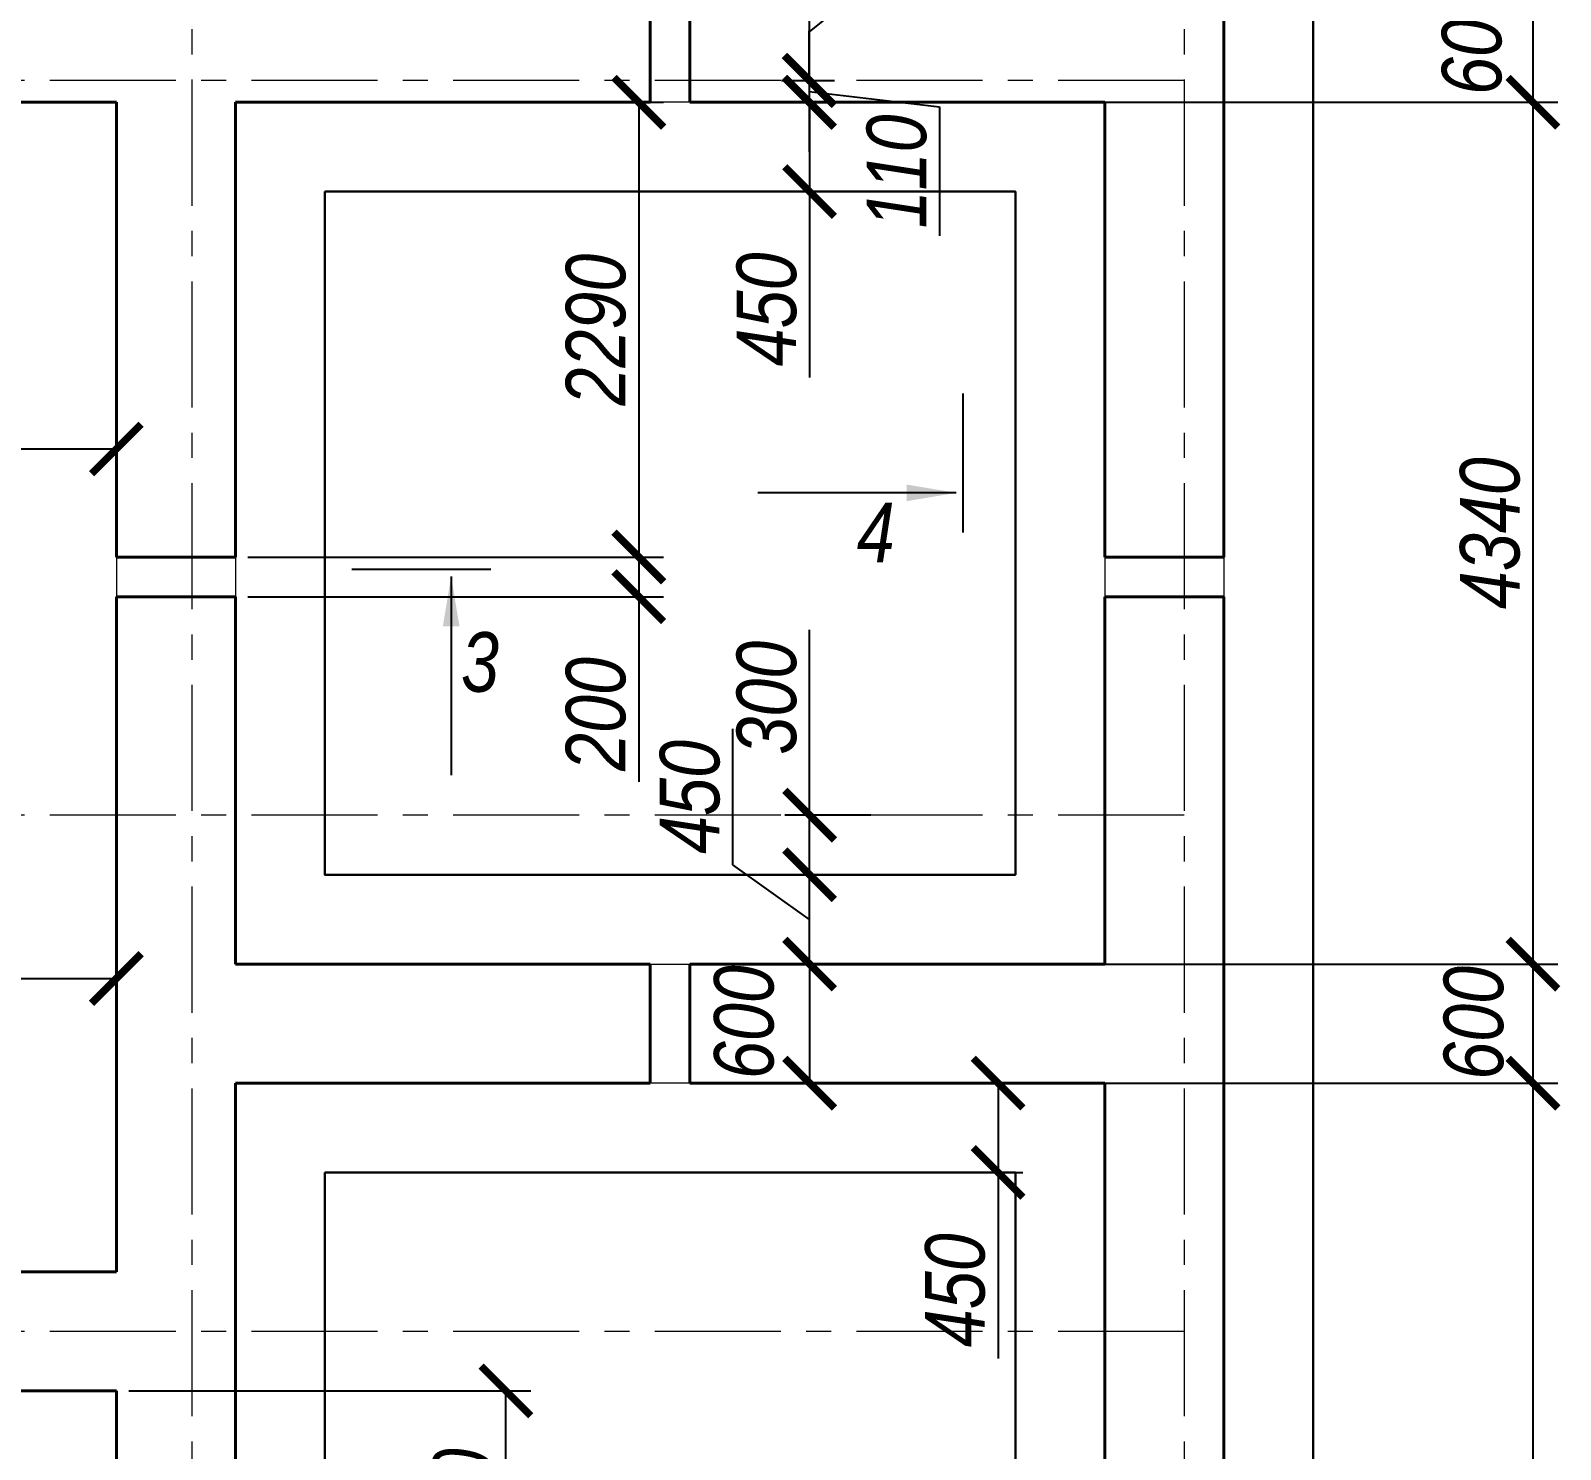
# Model space of a CAD drawing. Header units: millimetres. Extents: x 1582001 to 3303937, y 226471 to 491235.
# Drawn here: x 1807140 to 1814848, y 334275 to 341420 of the extents above; entities that cross this region are included whole.
import ezdxf

# ---------------------------------------------------------------- set-up
doc = ezdxf.new("R2010")
doc.units = ezdxf.units.MM
doc.linetypes.add('CENTER', pattern=[50.8, 31.75, -6.35, 6.35, -6.35])
doc.layers.get('Defpoints').update_dxf_attribs({"color": 255, "lineweight": 30})
for name, color, linetype, lineweight in [('Оси', 251, 'CENTER', 9), ('Размеры', 7, 'Continuous', 18), ('средние', 92, 'Continuous', 30), ('Стены несущие', 7, 'Continuous', 40)]:
    doc.layers.add(name, color=color, linetype=linetype, lineweight=lineweight)
doc.styles.get("Standard").update_dxf_attribs({"font": 'ARIALNI.TTF', "height": 300})
doc.dimstyles.new('ISO-25', dxfattribs={"dimscale": 100, "dimtxt": 2.5, "dimasz": 2.5, "dimexe": 1.25, "dimexo": 0.625, "dimtad": 1, "dimdec": 0, "dimtxsty": 'Standard', "dimblk": 'ARCHTICK', "dimcen": 2.5, "dimadec": 0, "dimazin": 0, "dimtfac": 1, "dimtdec": 0, "dimtmove": 0, "dimatfit": 3, "dimfxl": 0, "dimarcsym": 0})

# ---------------------------------------------------------------- blocks, each defined once
blk = doc.blocks.new('_ArchTick')
at = {"color": 0, "linetype": 'ByBlock', "const_width": 0.15}
blk.add_lwpolyline([(-0.5, -0.5), (0.5, 0.5)], dxfattribs=at)
blk = doc.blocks.new('*D1412')
at = {"layer": 'Defpoints', "color": 0, "lineweight": -3, "transparency": 16777216}
for p in [(1810549.3, 341058.8), (1810549.3, 340608.8), (1811064.9, 340608.8)]:
    blk.add_point(p, dxfattribs=at)
at = {"layer": 'Размеры', "color": 0, "lineweight": -2, "transparency": 16777216}
for p, q in [((1810611.8, 341058.8), (1811189.9, 341058.8)), ((1811064.9, 341058.8), (1811064.9, 340608.8)), ((1810611.8, 340608.8), (1811189.9, 340608.8)), ((1811064.9, 340608.8), (1811064.9, 339672.9))]:
    blk.add_line(p, q, dxfattribs=at)
at = {"layer": 'Размеры', "color": 0, "lineweight": -2, "transparency": 16777216, "xscale": 250, "yscale": 250, "zscale": 250}
for p, rotation in [((1811064.9, 341058.8), 90), ((1811064.9, 340608.8), 270)]:
    blk.add_blockref('_ArchTick', p, dxfattribs=dict(at, rotation=rotation))
at = {"layer": 'Размеры', "color": 0, "transparency": 16777216, "insert": (1810849.2, 340015.9), "char_height": 300, "attachment_point": 5, "rotation": 90}
blk.add_mtext('450', dxfattribs=at)
blk = doc.blocks.new('*D1413')
at = {"layer": 'Defpoints', "color": 0, "lineweight": -3, "transparency": 16777216}
for p in [(1810956.2, 341658.8), (1811064.9, 341658.8), (1810861.6, 341168.8)]:
    blk.add_point(p, dxfattribs=at)
at = {"layer": 'Размеры', "color": 0, "lineweight": -2, "transparency": 16777216}
for p, q in [((1811598.2, 341846.8), (1811598.2, 342532.7)), ((1811064.9, 341413.8), (1811598.2, 341846.8)), ((1811018.7, 341658.8), (1811189.9, 341658.8)), ((1811064.9, 341168.8), (1811064.9, 341658.8)), ((1810924.1, 341168.8), (1811189.9, 341168.8))]:
    blk.add_line(p, q, dxfattribs=at)
at = {"layer": 'Размеры', "color": 0, "lineweight": -2, "transparency": 16777216, "xscale": 250, "yscale": 250, "zscale": 250}
for p, rotation in [((1811064.9, 341658.8), 90), ((1811064.9, 341168.8), 270)]:
    blk.add_blockref('_ArchTick', p, dxfattribs=dict(at, rotation=rotation))
at = {"layer": 'Размеры', "color": 0, "transparency": 16777216, "insert": (1811382.5, 342189.8), "char_height": 300, "attachment_point": 5, "rotation": 90}
blk.add_mtext('490', dxfattribs=at)
blk = doc.blocks.new('*D1414')
at = {"layer": 'Defpoints', "color": 0, "lineweight": -3, "transparency": 16777216}
for p in [(1810861.6, 341168.8), (1810834.7, 341058.8), (1811062.3, 341058.8)]:
    blk.add_point(p, dxfattribs=at)
at = {"layer": 'Размеры', "color": 0, "lineweight": -2, "transparency": 16777216}
for p, q in [((1811062.3, 341168.8), (1811062.3, 341418.8)), ((1810924.1, 341168.8), (1811187.3, 341168.8)), ((1811062.3, 341168.8), (1811062.3, 341058.8)), ((1811062.3, 341168.8), (1811062.3, 341058.8)), ((1811062.3, 341113.8), (1811720, 341036.2)), ((1810897.2, 341058.8), (1811187.3, 341058.8)), ((1811062.3, 341058.8), (1811062.3, 340808.8)), ((1811720, 341036.2), (1811720, 340385.5))]:
    blk.add_line(p, q, dxfattribs=at)
at = {"layer": 'Размеры', "color": 0, "lineweight": -2, "transparency": 16777216, "xscale": 250, "yscale": 250, "zscale": 250}
for p, rotation in [((1811062.3, 341168.8), 270), ((1811062.3, 341058.8), 90)]:
    blk.add_blockref('_ArchTick', p, dxfattribs=dict(at, rotation=rotation))
at = {"layer": 'Размеры', "color": 0, "transparency": 16777216, "insert": (1811504.3, 340710.9), "char_height": 300, "attachment_point": 5, "rotation": 90}
blk.add_mtext('110', dxfattribs=at)
blk = doc.blocks.new('*D1415')
at = {"layer": 'Defpoints', "color": 0, "lineweight": -3, "transparency": 16777216}
for p in [(1811064.9, 337168.8), (1811272.1, 337168.8), (1811272.1, 336718.8)]:
    blk.add_point(p, dxfattribs=at)
at = {"layer": 'Размеры', "color": 0, "lineweight": -2, "transparency": 16777216}
for p, q in [((1810678.1, 337217.9), (1810678.1, 337903.8)), ((1811064.9, 336943.8), (1810678.1, 337217.9)), ((1811209.6, 337168.8), (1810939.9, 337168.8)), ((1811064.9, 336718.8), (1811064.9, 337168.8)), ((1811209.6, 336718.8), (1810939.9, 336718.8))]:
    blk.add_line(p, q, dxfattribs=at)
at = {"layer": 'Размеры', "color": 0, "lineweight": -2, "transparency": 16777216, "xscale": 250, "yscale": 250, "zscale": 250}
for p, rotation in [((1811064.9, 337168.8), 90), ((1811064.9, 336718.8), 270)]:
    blk.add_blockref('_ArchTick', p, dxfattribs=dict(at, rotation=rotation))
at = {"layer": 'Размеры', "color": 0, "transparency": 16777216, "insert": (1810462.4, 337560.8), "char_height": 300, "attachment_point": 5, "rotation": 90}
blk.add_mtext('450', dxfattribs=at)
blk = doc.blocks.new('*D1416')
at = {"layer": 'Defpoints', "color": 0, "lineweight": -3, "ltscale": 100, "transparency": 16777216}
for p in [(1811064.9, 337468.8), (1811436.4, 337468.8), (1811436.4, 337168.8)]:
    blk.add_point(p, dxfattribs=at)
at = {"layer": 'Размеры', "color": 0, "lineweight": -2, "ltscale": 100, "transparency": 16777216}
for p, q in [((1811064.9, 337468.8), (1811064.9, 338401.7)), ((1811373.9, 337468.8), (1810939.9, 337468.8)), ((1811064.9, 337168.8), (1811064.9, 337468.8)), ((1811373.9, 337168.8), (1810939.9, 337168.8))]:
    blk.add_line(p, q, dxfattribs=at)
at = {"layer": 'Размеры', "color": 0, "lineweight": -2, "ltscale": 100, "transparency": 16777216, "xscale": 250, "yscale": 250, "zscale": 250}
for p, rotation in [((1811064.9, 337468.8), 90), ((1811064.9, 337168.8), 270)]:
    blk.add_blockref('_ArchTick', p, dxfattribs=dict(at, rotation=rotation))
at = {"layer": 'Размеры', "color": 0, "ltscale": 100, "transparency": 16777216, "insert": (1810849.2, 338060.2), "char_height": 300, "attachment_point": 5, "rotation": 90}
blk.add_mtext('300', dxfattribs=at)
blk = doc.blocks.new('*D1417')
at = {"layer": 'Defpoints', "color": 0, "lineweight": -3, "ltscale": 100, "transparency": 16777216}
for p in [(1810769.4, 336718.8), (1810769.4, 336119.2), (1811064.9, 336119.2)]:
    blk.add_point(p, dxfattribs=at)
at = {"layer": 'Размеры', "color": 0, "lineweight": -2, "ltscale": 100, "transparency": 16777216}
for p, q in [((1810831.9, 336718.8), (1811189.9, 336718.8)), ((1811064.9, 336718.8), (1811064.9, 336119.2)), ((1810831.9, 336119.2), (1811189.9, 336119.2))]:
    blk.add_line(p, q, dxfattribs=at)
at = {"layer": 'Размеры', "color": 0, "lineweight": -2, "ltscale": 100, "transparency": 16777216, "xscale": 250, "yscale": 250, "zscale": 250}
for p, rotation in [((1811064.9, 336718.8), 90), ((1811064.9, 336119.2), 270)]:
    blk.add_blockref('_ArchTick', p, dxfattribs=dict(at, rotation=rotation))
at = {"layer": 'Размеры', "color": 0, "ltscale": 100, "transparency": 16777216, "insert": (1810735.5, 336426.3), "char_height": 300, "attachment_point": 5, "rotation": 90}
blk.add_mtext('600', dxfattribs=at)
blk = doc.blocks.new('*D1418')
at = {"layer": 'Defpoints', "color": 0, "lineweight": -3, "transparency": 16777216}
for p in [(1811685.2, 336119.2), (1811685.2, 335669.2), (1812014.6, 335669.2)]:
    blk.add_point(p, dxfattribs=at)
at = {"layer": 'Размеры', "color": 0, "lineweight": -2, "transparency": 16777216}
for p, q in [((1811747.7, 336119.2), (1812139.6, 336119.2)), ((1812014.6, 336119.2), (1812014.6, 335669.2)), ((1811747.7, 335669.2), (1812139.6, 335669.2)), ((1812014.6, 335669.2), (1812014.6, 334733.2))]:
    blk.add_line(p, q, dxfattribs=at)
at = {"layer": 'Размеры', "color": 0, "lineweight": -2, "transparency": 16777216, "xscale": 250, "yscale": 250, "zscale": 250}
for p, rotation in [((1812014.6, 336119.2), 90), ((1812014.6, 335669.2), 270)]:
    blk.add_blockref('_ArchTick', p, dxfattribs=dict(at, rotation=rotation))
at = {"layer": 'Размеры', "color": 0, "transparency": 16777216, "insert": (1811799, 335076.2), "char_height": 300, "attachment_point": 5, "rotation": 90}
blk.add_mtext('450', dxfattribs=at)
blk = doc.blocks.new('*D1443')
at = {"layer": 'Defpoints', "color": 0, "lineweight": -3, "transparency": 16777216}
for p in [(1812330, 341658.8), (1812330, 341058.8), (1814709.4, 341058.8)]:
    blk.add_point(p, dxfattribs=at)
at = {"layer": 'Размеры', "color": 0, "lineweight": -2, "transparency": 16777216}
for p, q in [((1812392.5, 341658.8), (1814834.4, 341658.8)), ((1814709.4, 341658.8), (1814709.4, 341058.8)), ((1812392.5, 341058.8), (1814834.4, 341058.8))]:
    blk.add_line(p, q, dxfattribs=at)
at = {"layer": 'Размеры', "color": 0, "lineweight": -2, "transparency": 16777216, "xscale": 250, "yscale": 250, "zscale": 250}
for p, rotation in [((1814709.4, 341658.8), 90), ((1814709.4, 341058.8), 270)]:
    blk.add_blockref('_ArchTick', p, dxfattribs=dict(at, rotation=rotation))
at = {"layer": 'Размеры', "color": 0, "transparency": 16777216, "insert": (1814402.3, 341382.4), "char_height": 300, "attachment_point": 5, "rotation": 90}
blk.add_mtext('600', dxfattribs=at)
blk = doc.blocks.new('*D1444')
at = {"layer": 'Defpoints', "color": 0, "lineweight": -3, "ltscale": 100, "transparency": 16777216}
for p in [(1812330, 341058.8), (1812330, 336718.8), (1814709.4, 336718.8)]:
    blk.add_point(p, dxfattribs=at)
at = {"layer": 'Размеры', "color": 0, "lineweight": -2, "ltscale": 100, "transparency": 16777216}
for p, q in [((1812392.5, 341058.8), (1814834.4, 341058.8)), ((1814709.4, 341058.8), (1814709.4, 336718.8)), ((1812392.5, 336718.8), (1814834.4, 336718.8))]:
    blk.add_line(p, q, dxfattribs=at)
at = {"layer": 'Размеры', "color": 0, "lineweight": -2, "ltscale": 100, "transparency": 16777216, "xscale": 250, "yscale": 250, "zscale": 250}
for p, rotation in [((1814709.4, 341058.8), 90), ((1814709.4, 336718.8), 270)]:
    blk.add_blockref('_ArchTick', p, dxfattribs=dict(at, rotation=rotation))
at = {"layer": 'Размеры', "color": 0, "ltscale": 100, "transparency": 16777216, "insert": (1814493.7, 338888.8), "char_height": 300, "attachment_point": 5, "rotation": 90}
blk.add_mtext('4340', dxfattribs=at)
blk = doc.blocks.new('*D1445')
at = {"layer": 'Defpoints', "color": 0, "lineweight": -3, "ltscale": 100, "transparency": 16777216}
for p in [(1812330, 336718.8), (1812330, 336119.2), (1814709.4, 336119.2)]:
    blk.add_point(p, dxfattribs=at)
at = {"layer": 'Размеры', "color": 0, "lineweight": -2, "ltscale": 100, "transparency": 16777216}
for p, q in [((1812392.5, 336718.8), (1814834.4, 336718.8)), ((1814709.4, 336718.8), (1814709.4, 336119.2)), ((1812392.5, 336119.2), (1814834.4, 336119.2))]:
    blk.add_line(p, q, dxfattribs=at)
at = {"layer": 'Размеры', "color": 0, "lineweight": -2, "ltscale": 100, "transparency": 16777216, "xscale": 250, "yscale": 250, "zscale": 250}
for p, rotation in [((1814709.4, 336718.8), 90), ((1814709.4, 336119.2), 270)]:
    blk.add_blockref('_ArchTick', p, dxfattribs=dict(at, rotation=rotation))
at = {"layer": 'Размеры', "color": 0, "ltscale": 100, "transparency": 16777216, "insert": (1814411.6, 336422.8), "char_height": 300, "attachment_point": 5, "rotation": 90}
blk.add_mtext('600', dxfattribs=at)
blk = doc.blocks.new('*D1446')
at = {"layer": 'Defpoints', "color": 0, "lineweight": -3, "transparency": 16777216}
for p in [(1812330, 336119.2), (1812330, 329578.8), (1814709.4, 329578.8)]:
    blk.add_point(p, dxfattribs=at)
at = {"layer": 'Размеры', "color": 0, "lineweight": -2, "transparency": 16777216}
for p, q in [((1812392.5, 336119.2), (1814834.4, 336119.2)), ((1814709.4, 336119.2), (1814709.4, 329578.8)), ((1812392.5, 329578.8), (1814834.4, 329578.8))]:
    blk.add_line(p, q, dxfattribs=at)
at = {"layer": 'Размеры', "color": 0, "lineweight": -2, "transparency": 16777216, "xscale": 250, "yscale": 250, "zscale": 250}
for p, rotation in [((1814709.4, 336119.2), 90), ((1814709.4, 329578.8), 270)]:
    blk.add_blockref('_ArchTick', p, dxfattribs=dict(at, rotation=rotation))
at = {"layer": 'Размеры', "color": 0, "transparency": 16777216, "insert": (1814493.7, 332849), "char_height": 300, "attachment_point": 5, "rotation": 90}
blk.add_mtext('6540', dxfattribs=at)
blk = doc.blocks.new('*D1479')
at = {"layer": 'Defpoints', "color": 0, "lineweight": -3, "ltscale": 100, "transparency": 16777216}
for p in [(1807572, 334568.8), (1809534.9, 334568.8), (1807572, 333226.3)]:
    blk.add_point(p, dxfattribs=at)
at = {"layer": 'Размеры', "color": 0, "lineweight": -2, "ltscale": 100, "transparency": 16777216}
for p, q in [((1807634.5, 334568.8), (1809659.9, 334568.8)), ((1809534.9, 333226.3), (1809534.9, 334568.8)), ((1807634.5, 333226.3), (1809659.9, 333226.3))]:
    blk.add_line(p, q, dxfattribs=at)
at = {"layer": 'Размеры', "color": 0, "lineweight": -2, "ltscale": 100, "transparency": 16777216, "xscale": 250, "yscale": 250, "zscale": 250}
for p, rotation in [((1809534.9, 334568.8), 90), ((1809534.9, 333226.3), 270)]:
    blk.add_blockref('_ArchTick', p, dxfattribs=dict(at, rotation=rotation))
at = {"layer": 'Размеры', "color": 0, "ltscale": 100, "transparency": 16777216, "insert": (1809319.3, 333897.6), "char_height": 300, "attachment_point": 5, "rotation": 90}
blk.add_mtext('1340', dxfattribs=at)
blk = doc.blocks.new('*D1339')
at = {"layer": 'Defpoints', "color": 0, "lineweight": -3, "ltscale": 100, "transparency": 16777216}
for p in [(1807572, 336645.8), (1805472, 335168.8), (1807572, 335168.8)]:
    blk.add_point(p, dxfattribs=at)
at = {"layer": 'Размеры', "color": 0, "lineweight": -2, "ltscale": 100, "transparency": 16777216}
for p, q in [((1805472, 335231.3), (1805472, 336770.8)), ((1807572, 335231.3), (1807572, 336770.8)), ((1805472, 336645.8), (1807572, 336645.8))]:
    blk.add_line(p, q, dxfattribs=at)
at = {"layer": 'Размеры', "color": 0, "lineweight": -2, "ltscale": 100, "transparency": 16777216, "xscale": 250, "yscale": 250, "zscale": 250, "rotation": 180}
blk.add_blockref('_ArchTick', (1805472, 336645.8), dxfattribs=at)
at = {"layer": 'Размеры', "color": 0, "lineweight": -2, "ltscale": 100, "transparency": 16777216, "xscale": 250, "yscale": 250, "zscale": 250}
blk.add_blockref('_ArchTick', (1807572, 336645.8), dxfattribs=at)
at = {"layer": 'Размеры', "color": 0, "ltscale": 100, "transparency": 16777216, "insert": (1806522, 336861.5), "char_height": 300, "attachment_point": 5}
blk.add_mtext('2100', dxfattribs=at)
blk = doc.blocks.new('*D1343')
at = {"layer": 'Defpoints', "color": 0, "lineweight": -3, "ltscale": 100, "transparency": 16777216}
for p in [(1805472, 341058.8), (1807572, 341058.8), (1807572, 339312.8)]:
    blk.add_point(p, dxfattribs=at)
at = {"layer": 'Размеры', "color": 0, "lineweight": -2, "ltscale": 100, "transparency": 16777216}
for p, q in [((1805472, 340996.3), (1805472, 339187.8)), ((1807572, 340996.3), (1807572, 339187.8)), ((1805472, 339312.8), (1807572, 339312.8))]:
    blk.add_line(p, q, dxfattribs=at)
at = {"layer": 'Размеры', "color": 0, "lineweight": -2, "ltscale": 100, "transparency": 16777216, "xscale": 250, "yscale": 250, "zscale": 250, "rotation": 180}
blk.add_blockref('_ArchTick', (1805472, 339312.8), dxfattribs=at)
at = {"layer": 'Размеры', "color": 0, "lineweight": -2, "ltscale": 100, "transparency": 16777216, "xscale": 250, "yscale": 250, "zscale": 250}
blk.add_blockref('_ArchTick', (1807572, 339312.8), dxfattribs=at)
at = {"layer": 'Размеры', "color": 0, "ltscale": 100, "transparency": 16777216, "insert": (1806522, 339528.5), "char_height": 300, "attachment_point": 5}
blk.add_mtext('2100', dxfattribs=at)
blk = doc.blocks.new('*D1353')
at = {"layer": 'Defpoints', "color": 0, "lineweight": -3, "ltscale": 100, "transparency": 16777216}
for p in [(1808172, 341058.8), (1808172, 338768.8), (1810204.3, 338768.8)]:
    blk.add_point(p, dxfattribs=at)
at = {"layer": 'Размеры', "color": 0, "lineweight": -2, "ltscale": 100, "transparency": 16777216}
for p, q in [((1808234.5, 341058.8), (1810329.3, 341058.8)), ((1810204.3, 341058.8), (1810204.3, 338768.8)), ((1808234.5, 338768.8), (1810329.3, 338768.8))]:
    blk.add_line(p, q, dxfattribs=at)
at = {"layer": 'Размеры', "color": 0, "lineweight": -2, "ltscale": 100, "transparency": 16777216, "xscale": 250, "yscale": 250, "zscale": 250}
for p, rotation in [((1810204.3, 341058.8), 90), ((1810204.3, 338768.8), 270)]:
    blk.add_blockref('_ArchTick', p, dxfattribs=dict(at, rotation=rotation))
at = {"layer": 'Размеры', "color": 0, "ltscale": 100, "transparency": 16777216, "insert": (1809988.6, 339913.8), "char_height": 300, "attachment_point": 5, "rotation": 90}
blk.add_mtext('2290', dxfattribs=at)
blk = doc.blocks.new('*D1354')
at = {"layer": 'Defpoints', "color": 0, "lineweight": -3, "ltscale": 100, "transparency": 16777216}
for p in [(1808172, 338768.8), (1808172, 338568.8), (1810204.3, 338568.8)]:
    blk.add_point(p, dxfattribs=at)
at = {"layer": 'Размеры', "color": 0, "lineweight": -2, "ltscale": 100, "transparency": 16777216}
for p, q in [((1808234.5, 338768.8), (1810329.3, 338768.8)), ((1810204.3, 338768.8), (1810204.3, 338568.8)), ((1808234.5, 338568.8), (1810329.3, 338568.8)), ((1810204.3, 338568.8), (1810204.3, 337637.4))]:
    blk.add_line(p, q, dxfattribs=at)
at = {"layer": 'Размеры', "color": 0, "lineweight": -2, "ltscale": 100, "transparency": 16777216, "xscale": 250, "yscale": 250, "zscale": 250}
for p, rotation in [((1810204.3, 338768.8), 90), ((1810204.3, 338568.8), 270)]:
    blk.add_blockref('_ArchTick', p, dxfattribs=dict(at, rotation=rotation))
at = {"layer": 'Размеры', "color": 0, "ltscale": 100, "transparency": 16777216, "insert": (1809988.6, 337978.1), "char_height": 300, "attachment_point": 5, "rotation": 90}
blk.add_mtext('200', dxfattribs=at)

msp = doc.modelspace()

# ---------------------------------------------------------------- linework, layer by layer
at = {"layer": 'Оси', "ltscale": 20}
for p, q in [((1807952, 347268.8), (1807952, 325531.5)), ((1812952, 347268.8), (1812952, 325532.6)), ((1812952, 341168.8), (1794888.4, 341168.8)), ((1812952, 337468.8), (1794888.4, 337468.8)), ((1812952, 334868.8), (1794888.4, 334868.8))]:
    msp.add_line(p, q, dxfattribs=at)
at = {"layer": 'Размеры', "ltscale": 100}
for p, q in [((1810462, 341058.8), (1810262, 341058.8)), ((1810262, 336718.8), (1810462, 336718.8)), ((1810462, 336118.8), (1810262, 336118.8))]:
    msp.add_line(p, q, dxfattribs=at)
at = {"layer": 'Размеры', "linetype": 'Continuous', "lineweight": 25, "ltscale": 100}
for p, q in [((1811838.9, 338891.9), (1811838.9, 339591.9)), ((1811803.9, 339091.9), (1810803.9, 339091.9)), ((1809458.9, 338705.3), (1808758.9, 338705.3)), ((1809258.9, 338670.3), (1809258.9, 337670.3))]:
    msp.add_line(p, q, dxfattribs=at)
at = {"layer": 'Размеры'}
for p, q in [((1807572, 338768.8), (1807572, 338568.8)), ((1808172, 338768.8), (1808172, 338568.8)), ((1812552, 338768.8), (1812552, 338568.8)), ((1813152, 338768.8), (1813152, 338568.8))]:
    msp.add_line(p, q, dxfattribs=at)
at = {"layer": 'Размеры', "linetype": 'Continuous', "lineweight": 25, "ltscale": 100}
for points in [[(1811803.9, 339091.9), (1811553.5, 339050), (1811553.5, 339133.8)], [(1809258.9, 338670.3), (1809300.8, 338419.9), (1809217, 338419.9)]]:
    msp.add_solid(points, dxfattribs=at)
at = {"layer": 'средние'}
msp.add_line((1813602, 328528.8), (1813602, 348108.8), dxfattribs=at)
for points in [[(1808622, 340608.8), (1812102, 340608.8), (1812102, 337168.8), (1808622, 337168.8)], [(1808622, 335669.2), (1812102, 335669.2), (1812102, 330028.8), (1808622, 330028.8)]]:
    msp.add_lwpolyline(points, close=True, dxfattribs=at)
at = {"layer": 'Стены несущие'}
for p, q in [((1813152, 338768.8), (1813152, 342113.8)), ((1810262, 341658.8), (1810262, 341058.8)), ((1810462, 341658.8), (1810462, 341058.8)), ((1807572, 341058.8), (1805472, 341058.8)), ((1807572, 341058.8), (1807572, 338768.8)), ((1810262, 341058.8), (1808172, 341058.8)), ((1808172, 341058.8), (1808172, 338768.8)), ((1812552, 341058.8), (1810462, 341058.8)), ((1812552, 338768.8), (1812552, 341058.8)), ((1807572, 339958.8), (1807572, 338768.8)), ((1808172, 339958.8), (1808172, 338768.8)), ((1812552, 339958.8), (1812552, 338768.8)), ((1813152, 339958.8), (1813152, 338768.8)), ((1808172, 338768.8), (1807572, 338768.8)), ((1813152, 338768.8), (1812552, 338768.8)), ((1807572, 338568.8), (1807572, 335168.8)), ((1808172, 338568.8), (1807572, 338568.8)), ((1808172, 338568.8), (1808172, 336718.8)), ((1812552, 336718.8), (1812552, 338568.8)), ((1813152, 338568.8), (1812552, 338568.8)), ((1813152, 333249.8), (1813152, 338568.8)), ((1808172, 336718.8), (1810262, 336718.8)), ((1810262, 336718.8), (1810262, 336118.8)), ((1810462, 336718.8), (1812552, 336718.8)), ((1810462, 336718.8), (1810462, 336118.8)), ((1808172, 336119.2), (1808172, 333226.3)), ((1810262, 336119.2), (1808172, 336119.2)), ((1812552, 336119.2), (1810462, 336119.2)), ((1812552, 333249.8), (1812552, 336119.2)), ((1805472, 335168.8), (1807572, 335168.8)), ((1807572, 334568.8), (1805472, 334568.8)), ((1807572, 334568.8), (1807572, 333226.3))]:
    msp.add_line(p, q, dxfattribs=at)

# ---------------------------------------------------------------- texts
at = {"layer": 'Размеры', "linetype": 'Continuous', "lineweight": 25, "ltscale": 100}
for s, p in [('4', (1811302.8, 338741.9)), ('3', (1809308.9, 338090.3))]:
    msp.add_text(s, height=300, dxfattribs=at).set_placement(p)

# ---------------------------------------------------------------- dimensions: what is measured, and where the dimension line sits
at = {"layer": 'Размеры'}
for base, p1, p2, override, picture, middle in [((1811064.9, 341658.8), (1810861.6, 341168.8), (1810956.2, 341658.8), {"dimscale": 100, "dimlfac": 1, "dimtxsty": 'Standard', "dimblk1": 'ArchTick', "dimblk2": 'ArchTick', "dimsah": 1, "dimtmove": 1, "dimtolj": 0}, '*D1413', (1811598.2, 341909.3)), ((1814709.4, 341058.8), (1812330, 341658.8), (1812330, 341058.8), {"dimscale": 100, "dimlfac": 1, "dimtxsty": 'Standard', "dimblk1": 'ArchTick', "dimblk2": 'ArchTick', "dimsah": 1, "dimtmove": 2, "dimtolj": 0}, '*D1443', (1814402.3, 341382.4)), ((1811062.3, 341058.8), (1810861.6, 341168.8), (1810834.7, 341058.8), {"dimscale": 100, "dimlfac": 1, "dimtxsty": 'Standard', "dimblk1": 'ArchTick', "dimblk2": 'ArchTick', "dimsah": 1, "dimtmove": 1, "dimtolj": 0}, '*D1414', (1811720, 340973.7)), ((1811064.9, 337168.8), (1811272.1, 336718.8), (1811272.1, 337168.8), {"dimscale": 100, "dimlfac": 1, "dimtxsty": 'Standard', "dimblk1": 'ArchTick', "dimblk2": 'ArchTick', "dimsah": 1, "dimtmove": 1, "dimtolj": 0}, '*D1415', (1810678.1, 337280.4))]:
    dim = msp.add_linear_dim(base=base, p1=p1, p2=p2, angle=90, dimstyle='ISO-25', override=override, dxfattribs=at)
    dim.commit()
    dim.dimension.update_dxf_attribs({"geometry": picture, "text_midpoint": middle, "dimtype": 160})
at = {"layer": 'Размеры', "ltscale": 100}
for base, p1, p2, picture, middle in [((1810204.3, 338768.8), (1808172, 341058.8), (1808172, 338768.8), '*D1353', (1809988.6, 339913.8)), ((1814709.4, 336718.8), (1812330, 341058.8), (1812330, 336718.8), '*D1444', (1814493.7, 338888.8)), ((1810204.3, 338568.8), (1808172, 338768.8), (1808172, 338568.8), '*D1354', (1809988.6, 337978.1)), ((1811064.9, 337468.8), (1811436.4, 337168.8), (1811436.4, 337468.8), '*D1416', (1810849.2, 338060.2))]:
    dim = msp.add_linear_dim(base=base, p1=p1, p2=p2, angle=90, dimstyle='ISO-25', override={"dimscale": 100, "dimlfac": 1, "dimtxsty": 'Standard', "dimblk1": 'ArchTick', "dimblk2": 'ArchTick', "dimsah": 1, "dimtmove": 0, "dimtolj": 0}, dxfattribs=at)
    dim.commit()
    dim.dimension.update_dxf_attribs({"geometry": picture, "text_midpoint": middle})
at = {"layer": 'Размеры'}
for base, p1, p2, picture, middle in [((1811064.9, 340608.8), (1810549.3, 341058.8), (1810549.3, 340608.8), '*D1412', (1810849.2, 340015.9)), ((1812014.6, 335669.2), (1811685.2, 336119.2), (1811685.2, 335669.2), '*D1418', (1811799, 335076.2)), ((1814709.4, 329578.8), (1812330, 336119.2), (1812330, 329578.8), '*D1446', (1814493.7, 332849))]:
    dim = msp.add_linear_dim(base=base, p1=p1, p2=p2, angle=90, dimstyle='ISO-25', override={"dimscale": 100, "dimlfac": 1, "dimtxsty": 'Standard', "dimblk1": 'ArchTick', "dimblk2": 'ArchTick', "dimsah": 1, "dimtmove": 0, "dimtolj": 0}, dxfattribs=at)
    dim.commit()
    dim.dimension.update_dxf_attribs({"geometry": picture, "text_midpoint": middle})
at = {"layer": 'Размеры', "ltscale": 100}
for base, p1, p2, picture, middle in [((1807572, 339312.8), (1805472, 341058.8), (1807572, 341058.8), '*D1343', (1806522, 339528.5)), ((1807572, 336645.8), (1805472, 335168.8), (1807572, 335168.8), '*D1339', (1806522, 336861.5))]:
    dim = msp.add_linear_dim(base=base, p1=p1, p2=p2, dimstyle='ISO-25', override={"dimscale": 100, "dimlfac": 1, "dimtxsty": 'Standard', "dimblk1": 'ArchTick', "dimblk2": 'ArchTick', "dimsah": 1, "dimtmove": 0, "dimtolj": 0}, dxfattribs=at)
    dim.commit()
    dim.dimension.update_dxf_attribs({"geometry": picture, "text_midpoint": middle})
for base, p1, p2, picture, middle in [((1811064.9, 336119.2), (1810769.4, 336718.8), (1810769.4, 336119.2), '*D1417', (1810735.5, 336426.3)), ((1814709.4, 336119.2), (1812330, 336718.8), (1812330, 336119.2), '*D1445', (1814411.6, 336422.8))]:
    dim = msp.add_linear_dim(base=base, p1=p1, p2=p2, angle=90, dimstyle='ISO-25', override={"dimscale": 100, "dimlfac": 1, "dimtxsty": 'Standard', "dimblk1": 'ArchTick', "dimblk2": 'ArchTick', "dimsah": 1, "dimtmove": 2, "dimtolj": 0}, dxfattribs=at)
    dim.commit()
    dim.dimension.update_dxf_attribs({"geometry": picture, "text_midpoint": middle, "dimtype": 160})
dim = msp.add_linear_dim(base=(1809534.9, 334568.8), p1=(1807572, 333226.3), p2=(1807572, 334568.8), angle=90, text='1340', dimstyle='ISO-25', override={"dimscale": 100, "dimlfac": 1, "dimtxsty": 'Standard', "dimblk1": 'ArchTick', "dimblk2": 'ArchTick', "dimsah": 1, "dimtmove": 0, "dimtolj": 0}, dxfattribs=at)
dim.commit()
dim.dimension.update_dxf_attribs({"geometry": '*D1479', "text_midpoint": (1809319.3, 333897.6)})

doc.saveas('drawing.dxf')
